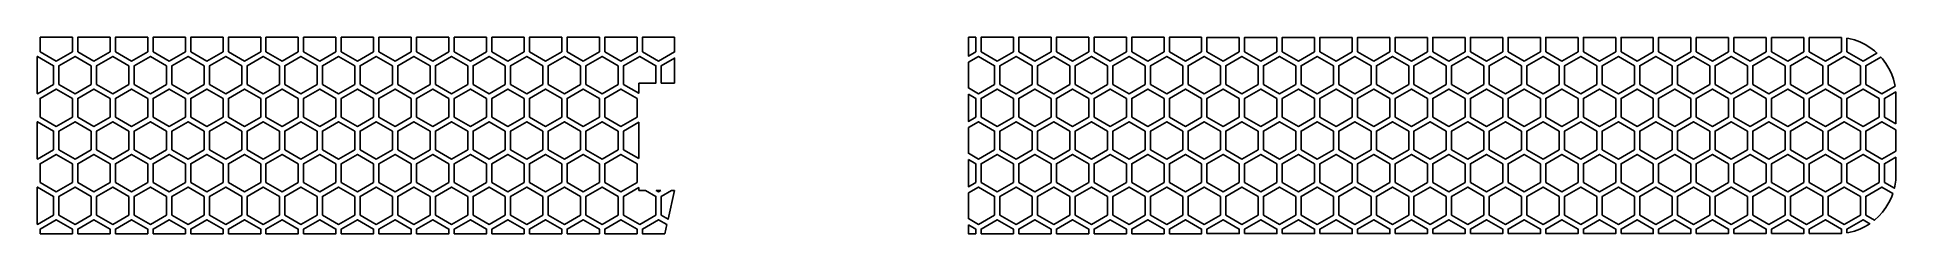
# Model space of a CAD drawing. Header units: millimetres. Extents: x -87 to 87, y 118 to 137.
import ezdxf

# ---------------------------------------------------------------- set-up
doc = ezdxf.new("R2010")
doc.units = ezdxf.units.MM

# ---------------------------------------------------------------- blocks, each defined once
blk = doc.blocks.new('HEX')
blk.add_lwpolyline([(1.516, 0.875), (0, 1.75), (-1.516, 0.875), (-1.516, -0.875), (0, -1.75), (1.516, -0.875)], close=True)

msp = doc.modelspace()

# ---------------------------------------------------------------- linework, layer by layer
for points in [[(-83.884, 136.635), (-83.884, 135.273), (-85.4, 134.398), (-86.915, 135.273), (-86.915, 136.635), (-83.884, 136.635)], [(-80.353, 136.635), (-80.353, 135.273), (-81.868, 134.398), (-83.384, 135.273), (-83.384, 136.635), (-80.353, 136.635)], [(-76.822, 136.635), (-76.822, 135.273), (-78.337, 134.398), (-79.853, 135.273), (-79.853, 136.635), (-76.822, 136.635)], [(-73.291, 136.635), (-73.291, 135.273), (-74.806, 134.398), (-76.322, 135.273), (-76.322, 136.635), (-73.291, 136.635)], [(-69.76, 136.635), (-69.76, 135.273), (-71.275, 134.398), (-72.791, 135.273), (-72.791, 136.635), (-69.76, 136.635)], [(-66.229, 136.635), (-66.229, 135.273), (-67.744, 134.398), (-69.26, 135.273), (-69.26, 136.635), (-66.229, 136.635)], [(-62.697, 136.635), (-62.697, 135.273), (-64.213, 134.398), (-65.729, 135.273), (-65.729, 136.635), (-62.697, 136.635)], [(-59.166, 136.635), (-59.166, 135.273), (-60.682, 134.398), (-62.197, 135.273), (-62.197, 136.635), (-59.166, 136.635)], [(-55.635, 136.635), (-55.635, 135.273), (-57.151, 134.398), (-58.666, 135.273), (-58.666, 136.635), (-55.635, 136.635)], [(-52.104, 136.635), (-52.104, 135.273), (-53.62, 134.398), (-55.135, 135.273), (-55.135, 136.635), (-52.104, 136.635)], [(-48.573, 136.635), (-48.573, 135.273), (-50.089, 134.398), (-51.604, 135.273), (-51.604, 136.635), (-48.573, 136.635)], [(-45.042, 136.635), (-45.042, 135.273), (-46.558, 134.398), (-48.073, 135.273), (-48.073, 136.635), (-45.042, 136.635)], [(-41.511, 136.635), (-41.511, 135.273), (-43.026, 134.398), (-44.542, 135.273), (-44.542, 136.635), (-41.511, 136.635)], [(-37.98, 136.635), (-37.98, 135.273), (-39.495, 134.398), (-41.011, 135.273), (-41.011, 136.635), (-37.98, 136.635)], [(-34.449, 136.635), (-34.449, 135.273), (-35.964, 134.398), (-37.48, 135.273), (-37.48, 136.635), (-34.449, 136.635)], [(-30.918, 136.635), (-30.918, 135.273), (-32.433, 134.398), (-33.949, 135.273), (-33.949, 136.635), (-30.918, 136.635)], [(-27.403, 136.635), (-27.403, 135.263), (-28.902, 134.398), (-30.418, 135.273), (-30.418, 136.635), (-27.403, 136.635)], [(0.16, 136.635), (0.862, 136.635), (0.862, 135.273), (0.16, 134.867), (0.16, 136.635)], [(4.393, 136.634), (4.393, 135.273), (2.878, 134.398), (1.362, 135.273), (1.362, 136.635), (4.393, 136.634)], [(7.924, 136.633), (7.924, 135.273), (6.409, 134.398), (4.893, 135.273), (4.893, 136.634), (7.924, 136.633)], [(11.455, 136.631), (11.455, 135.273), (9.94, 134.398), (8.424, 135.273), (8.424, 136.632), (11.455, 136.631)], [(14.986, 136.63), (14.986, 135.273), (13.471, 134.398), (11.955, 135.273), (11.955, 136.631), (14.986, 136.63)], [(18.518, 136.629), (18.518, 135.273), (17.002, 134.398), (15.486, 135.273), (15.486, 136.63), (18.518, 136.629)], [(22.049, 136.628), (22.049, 135.273), (20.533, 134.398), (19.018, 135.273), (19.018, 136.629), (22.049, 136.628)], [(25.58, 136.626), (25.58, 135.273), (24.064, 134.398), (22.549, 135.273), (22.549, 136.627), (25.58, 136.626)], [(29.111, 136.625), (29.111, 135.273), (27.595, 134.398), (26.08, 135.273), (26.08, 136.626), (29.111, 136.625)], [(32.642, 136.624), (32.642, 135.273), (31.126, 134.398), (29.611, 135.273), (29.611, 136.625), (32.642, 136.624)], [(36.173, 136.623), (36.173, 135.273), (34.657, 134.398), (33.142, 135.273), (33.142, 136.624), (36.173, 136.623)], [(39.704, 136.621), (39.704, 135.273), (38.189, 134.398), (36.673, 135.273), (36.673, 136.622), (39.704, 136.621)], [(43.235, 136.62), (43.235, 135.273), (41.72, 134.398), (40.204, 135.273), (40.204, 136.621), (43.235, 136.62)], [(46.766, 136.619), (46.766, 135.273), (45.251, 134.398), (43.735, 135.273), (43.735, 136.62), (46.766, 136.619)], [(50.297, 136.618), (50.297, 135.273), (48.782, 134.398), (47.266, 135.273), (47.266, 136.619), (50.297, 136.618)], [(53.828, 136.616), (53.828, 135.273), (52.313, 134.398), (50.797, 135.273), (50.797, 136.618), (53.828, 136.616)], [(57.36, 136.615), (57.36, 135.273), (55.844, 134.398), (54.328, 135.273), (54.328, 136.616), (57.36, 136.615)], [(60.891, 136.614), (60.891, 135.273), (59.375, 134.398), (57.86, 135.273), (57.86, 136.615), (60.891, 136.614)], [(64.422, 136.613), (64.422, 135.273), (62.906, 134.398), (61.391, 135.273), (61.391, 136.614), (64.422, 136.613)], [(67.953, 136.612), (67.953, 135.273), (66.437, 134.398), (64.922, 135.273), (64.922, 136.613), (67.953, 136.612)], [(71.484, 136.61), (71.484, 135.273), (69.968, 134.398), (68.453, 135.273), (68.453, 136.611), (71.484, 136.61)], [(75.015, 136.609), (75.015, 135.273), (73.499, 134.398), (71.984, 135.273), (71.984, 136.61), (75.015, 136.609)], [(78.546, 136.608), (78.546, 135.273), (77.031, 134.398), (75.515, 135.273), (75.515, 136.609), (78.546, 136.608)], [(82.077, 136.607), (82.077, 135.273), (80.562, 134.398), (79.046, 135.273), (79.046, 136.608), (82.077, 136.607)], [(82.749, 136.522), (83.283, 136.385), (83.795, 136.197), (84.283, 135.962), (84.743, 135.683), (85.172, 135.362), (85.401, 135.153), (84.093, 134.398), (82.577, 135.273), (82.577, 136.548), (82.749, 136.522)], [(-87.196, 134.822), (-87.165, 134.84), (-85.65, 133.965), (-85.65, 132.215), (-87.165, 131.34), (-87.196, 131.358), (-87.196, 134.822)], [(-30.757, 132.352), (-30.757, 131.391), (-32.183, 132.215), (-32.183, 133.965), (-30.668, 134.84), (-29.152, 133.965), (-29.152, 132.352), (-30.757, 132.352)], [(-27.403, 132.352), (-28.652, 132.352), (-28.652, 133.965), (-27.403, 134.686), (-27.403, 132.352)], [(0.16, 134.29), (1.112, 134.84), (2.628, 133.965), (2.628, 132.215), (1.112, 131.34), (0.16, 131.889), (0.16, 134.29)], [(85.928, 134.606), (86.249, 134.177), (86.528, 133.717), (86.763, 133.23), (86.95, 132.717), (87.088, 132.183), (87.106, 132.06), (85.858, 131.34), (84.343, 132.215), (84.343, 133.965), (85.765, 134.786), (85.928, 134.606)], [(0.16, 131.312), (0.862, 130.907), (0.862, 129.157), (0.16, 128.751), (0.16, 131.312)], [(87.172, 128.542), (86.108, 129.157), (86.108, 130.907), (87.172, 131.521), (87.172, 128.542)], [(-87.196, 128.706), (-87.165, 128.724), (-85.65, 127.849), (-85.65, 126.099), (-87.165, 125.224), (-87.196, 125.242), (-87.196, 128.706)], [(-30.757, 125.275), (-32.183, 126.099), (-32.183, 127.849), (-30.757, 128.672), (-30.757, 125.275)], [(0.16, 128.174), (1.112, 128.724), (2.628, 127.849), (2.628, 126.099), (1.112, 125.224), (0.16, 125.773), (0.16, 128.174)], [(87.172, 125.982), (85.858, 125.224), (84.343, 126.099), (84.343, 127.849), (85.858, 128.724), (87.172, 127.965), (87.172, 125.982)], [(0.16, 125.196), (0.862, 124.791), (0.862, 123.041), (0.16, 122.635), (0.16, 125.196)], [(87.172, 123.248), (87.088, 122.694), (87.039, 122.503), (86.108, 123.041), (86.108, 124.791), (87.172, 125.405), (87.172, 123.248)], [(-87.196, 122.59), (-87.165, 122.608), (-85.65, 121.733), (-85.65, 119.983), (-87.165, 119.108), (-87.196, 119.126), (-87.196, 122.59)], [(-30.757, 122.289), (-30.116, 122.289), (-29.152, 121.733), (-29.152, 119.983), (-30.668, 119.108), (-32.183, 119.983), (-32.183, 121.733), (-30.757, 122.556), (-30.757, 122.289)], [(-28.688, 122.289), (-28.902, 122.166), (-29.116, 122.289), (-28.688, 122.289)], [(-27.403, 122.289), (-28, 119.606), (-28.652, 119.983), (-28.652, 121.733), (-27.688, 122.289), (-27.403, 122.289)], [(0.16, 122.058), (1.112, 122.608), (2.628, 121.733), (2.628, 119.983), (1.112, 119.108), (0.16, 119.657), (0.16, 122.058)], [(86.763, 121.647), (86.528, 121.16), (86.249, 120.7), (85.928, 120.271), (85.568, 119.875), (85.163, 119.509), (84.343, 119.983), (84.343, 121.733), (85.858, 122.608), (86.895, 122.009), (86.763, 121.647)], [(-86.915, 118.242), (-86.915, 118.675), (-85.4, 119.55), (-83.884, 118.675), (-83.884, 118.242), (-86.915, 118.242)], [(-83.384, 118.242), (-83.384, 118.675), (-81.868, 119.55), (-80.353, 118.675), (-80.353, 118.242), (-83.384, 118.242)], [(-79.853, 118.242), (-79.853, 118.675), (-78.337, 119.55), (-76.822, 118.675), (-76.822, 118.242), (-79.853, 118.242)], [(-76.322, 118.242), (-76.322, 118.675), (-74.806, 119.55), (-73.291, 118.675), (-73.291, 118.242), (-76.322, 118.242)], [(-72.791, 118.242), (-72.791, 118.675), (-71.275, 119.55), (-69.76, 118.675), (-69.76, 118.242), (-72.791, 118.242)], [(-69.26, 118.242), (-69.26, 118.675), (-67.744, 119.55), (-66.229, 118.675), (-66.229, 118.242), (-69.26, 118.242)], [(-65.729, 118.242), (-65.729, 118.675), (-64.213, 119.55), (-62.697, 118.675), (-62.697, 118.242), (-65.729, 118.242)], [(-62.197, 118.242), (-62.197, 118.675), (-60.682, 119.55), (-59.166, 118.675), (-59.166, 118.242), (-62.197, 118.242)], [(-58.666, 118.242), (-58.666, 118.675), (-57.151, 119.55), (-55.635, 118.675), (-55.635, 118.242), (-58.666, 118.242)], [(-55.135, 118.242), (-55.135, 118.675), (-53.62, 119.55), (-52.104, 118.675), (-52.104, 118.242), (-55.135, 118.242)], [(-51.604, 118.242), (-51.604, 118.675), (-50.089, 119.55), (-48.573, 118.675), (-48.573, 118.242), (-51.604, 118.242)], [(-48.073, 118.242), (-48.073, 118.675), (-46.558, 119.55), (-45.042, 118.675), (-45.042, 118.242), (-48.073, 118.242)], [(-44.542, 118.242), (-44.542, 118.675), (-43.026, 119.55), (-41.511, 118.675), (-41.511, 118.242), (-44.542, 118.242)], [(-41.011, 118.242), (-41.011, 118.675), (-39.495, 119.55), (-37.98, 118.675), (-37.98, 118.242), (-41.011, 118.242)], [(-37.48, 118.242), (-37.48, 118.675), (-35.964, 119.55), (-34.449, 118.675), (-34.449, 118.242), (-37.48, 118.242)], [(-33.949, 118.242), (-33.949, 118.675), (-32.433, 119.55), (-30.918, 118.675), (-30.918, 118.242), (-33.949, 118.242)], [(-28.304, 118.242), (-30.418, 118.242), (-30.418, 118.675), (-28.902, 119.55), (-28.114, 119.095), (-28.304, 118.242)], [(0.16, 119.08), (0.862, 118.675), (0.862, 118.242), (0.16, 118.242), (0.16, 119.08)], [(1.362, 118.242), (1.362, 118.675), (2.878, 119.55), (4.393, 118.675), (4.393, 118.243), (1.362, 118.242)], [(4.893, 118.243), (4.893, 118.675), (6.409, 119.55), (7.924, 118.675), (7.924, 118.245), (4.893, 118.243)], [(8.424, 118.245), (8.424, 118.675), (9.94, 119.55), (11.455, 118.675), (11.455, 118.246), (8.424, 118.245)], [(11.955, 118.246), (11.955, 118.675), (13.471, 119.55), (14.986, 118.675), (14.986, 118.247), (11.955, 118.246)], [(15.486, 118.247), (15.486, 118.675), (17.002, 119.55), (18.518, 118.675), (18.518, 118.248), (15.486, 118.247)], [(19.018, 118.248), (19.018, 118.675), (20.533, 119.55), (22.049, 118.675), (22.049, 118.249), (19.018, 118.248)], [(22.549, 118.25), (22.549, 118.675), (24.064, 119.55), (25.58, 118.675), (25.58, 118.251), (22.549, 118.25)], [(26.08, 118.251), (26.08, 118.675), (27.595, 119.55), (29.111, 118.675), (29.111, 118.252), (26.08, 118.251)], [(29.611, 118.252), (29.611, 118.675), (31.126, 119.55), (32.642, 118.675), (32.642, 118.253), (29.611, 118.252)], [(33.142, 118.253), (33.142, 118.675), (34.657, 119.55), (36.173, 118.675), (36.173, 118.254), (33.142, 118.253)], [(36.673, 118.255), (36.673, 118.675), (38.189, 119.55), (39.704, 118.675), (39.704, 118.256), (36.673, 118.255)], [(40.204, 118.256), (40.204, 118.675), (41.72, 119.55), (43.235, 118.675), (43.235, 118.257), (40.204, 118.256)], [(43.735, 118.257), (43.735, 118.675), (45.251, 119.55), (46.766, 118.675), (46.766, 118.258), (43.735, 118.257)], [(47.266, 118.258), (47.266, 118.675), (48.782, 119.55), (50.297, 118.675), (50.297, 118.259), (47.266, 118.258)], [(50.797, 118.26), (50.797, 118.675), (52.313, 119.55), (53.828, 118.675), (53.828, 118.261), (50.797, 118.26)], [(54.328, 118.261), (54.328, 118.675), (55.844, 119.55), (57.36, 118.675), (57.36, 118.262), (54.328, 118.261)], [(57.86, 118.262), (57.86, 118.675), (59.375, 119.55), (60.891, 118.675), (60.891, 118.263), (57.86, 118.262)], [(61.391, 118.263), (61.391, 118.675), (62.906, 119.55), (64.422, 118.675), (64.422, 118.264), (61.391, 118.263)], [(64.922, 118.264), (64.922, 118.675), (66.437, 119.55), (67.953, 118.675), (67.953, 118.266), (64.922, 118.264)], [(68.453, 118.266), (68.453, 118.675), (69.968, 119.55), (71.484, 118.675), (71.484, 118.267), (68.453, 118.266)], [(71.984, 118.267), (71.984, 118.675), (73.499, 119.55), (75.015, 118.675), (75.015, 118.268), (71.984, 118.267)], [(75.515, 118.268), (75.515, 118.675), (77.031, 119.55), (78.546, 118.675), (78.546, 118.269), (75.515, 118.268)], [(79.046, 118.269), (79.046, 118.675), (80.562, 119.55), (82.077, 118.675), (82.077, 118.27), (79.046, 118.269)], [(84.283, 118.915), (83.795, 118.68), (83.283, 118.493), (82.749, 118.355), (82.577, 118.329), (82.577, 118.675), (84.093, 119.55), (84.726, 119.184), (84.283, 118.915)]]:
    msp.add_lwpolyline(points, close=True)

# ---------------------------------------------------------------- block references
for p in [(-83.634, 133.09), (-80.103, 133.09), (-76.572, 133.09), (-73.041, 133.09), (-69.51, 133.09), (-65.979, 133.09), (-62.447, 133.09), (-58.916, 133.09), (-55.385, 133.09), (-51.854, 133.09), (-48.323, 133.09), (-44.792, 133.09), (-41.261, 133.09), (-37.73, 133.09), (-34.199, 133.09), (4.643, 133.09), (8.174, 133.09), (11.705, 133.09), (15.236, 133.09), (18.768, 133.09), (22.299, 133.09), (25.83, 133.09), (29.361, 133.09), (32.892, 133.09), (36.423, 133.09), (39.954, 133.09), (43.485, 133.09), (47.016, 133.09), (50.547, 133.09), (54.078, 133.09), (57.61, 133.09), (61.141, 133.09), (64.672, 133.09), (68.203, 133.09), (71.734, 133.09), (75.265, 133.09), (78.796, 133.09), (82.327, 133.09), (-85.4, 130.032), (-81.868, 130.032), (-78.337, 130.032), (-74.806, 130.032), (-71.275, 130.032), (-67.744, 130.032), (-64.213, 130.032), (-60.682, 130.032), (-57.151, 130.032), (-53.62, 130.032), (-50.089, 130.032), (-46.558, 130.032), (-43.026, 130.032), (-39.495, 130.032), (-35.964, 130.032), (-32.433, 130.032), (2.878, 130.032), (6.409, 130.032), (9.94, 130.032), (13.471, 130.032), (17.002, 130.032), (20.533, 130.032), (24.064, 130.032), (27.595, 130.032), (31.126, 130.032), (34.657, 130.032), (38.189, 130.032), (41.72, 130.032), (45.251, 130.032), (48.782, 130.032), (52.313, 130.032), (55.844, 130.032), (59.375, 130.032), (62.906, 130.032), (66.437, 130.032), (69.968, 130.032), (73.499, 130.032), (77.031, 130.032), (80.562, 130.032), (84.093, 130.032), (-83.634, 126.974), (-80.103, 126.974), (-76.572, 126.974), (-73.041, 126.974), (-69.51, 126.974), (-65.979, 126.974), (-62.447, 126.974), (-58.916, 126.974), (-55.385, 126.974), (-51.854, 126.974), (-48.323, 126.974), (-44.792, 126.974), (-41.261, 126.974), (-37.73, 126.974), (-34.199, 126.974), (4.643, 126.974), (8.174, 126.974), (11.705, 126.974), (15.236, 126.974), (18.768, 126.974), (22.299, 126.974), (25.83, 126.974), (29.361, 126.974), (32.892, 126.974), (36.423, 126.974), (39.954, 126.974), (43.485, 126.974), (47.016, 126.974), (50.547, 126.974), (54.078, 126.974), (57.61, 126.974), (61.141, 126.974), (64.672, 126.974), (68.203, 126.974), (71.734, 126.974), (75.265, 126.974), (78.796, 126.974), (82.327, 126.974), (-85.4, 123.916), (-81.868, 123.916), (-78.337, 123.916), (-74.806, 123.916), (-71.275, 123.916), (-67.744, 123.916), (-64.213, 123.916), (-60.682, 123.916), (-57.151, 123.916), (-53.62, 123.916), (-50.089, 123.916), (-46.558, 123.916), (-43.026, 123.916), (-39.495, 123.916), (-35.964, 123.916), (-32.433, 123.916), (2.878, 123.916), (6.409, 123.916), (9.94, 123.916), (13.471, 123.916), (17.002, 123.916), (20.533, 123.916), (24.064, 123.916), (27.595, 123.916), (31.126, 123.916), (34.657, 123.916), (38.189, 123.916), (41.72, 123.916), (45.251, 123.916), (48.782, 123.916), (52.313, 123.916), (55.844, 123.916), (59.375, 123.916), (62.906, 123.916), (66.437, 123.916), (69.968, 123.916), (73.499, 123.916), (77.031, 123.916), (80.562, 123.916), (84.093, 123.916), (-83.634, 120.858), (-80.103, 120.858), (-76.572, 120.858), (-73.041, 120.858), (-69.51, 120.858), (-65.979, 120.858), (-62.447, 120.858), (-58.916, 120.858), (-55.385, 120.858), (-51.854, 120.858), (-48.323, 120.858), (-44.792, 120.858), (-41.261, 120.858), (-37.73, 120.858), (-34.199, 120.858), (4.643, 120.858), (8.174, 120.858), (11.705, 120.858), (15.236, 120.858), (18.768, 120.858), (22.299, 120.858), (25.83, 120.858), (29.361, 120.858), (32.892, 120.858), (36.423, 120.858), (39.954, 120.858), (43.485, 120.858), (47.016, 120.858), (50.547, 120.858), (54.078, 120.858), (57.61, 120.858), (61.141, 120.858), (64.672, 120.858), (68.203, 120.858), (71.734, 120.858), (75.265, 120.858), (78.796, 120.858), (82.327, 120.858)]:
    msp.add_blockref('HEX', p)

doc.saveas('drawing.dxf')
